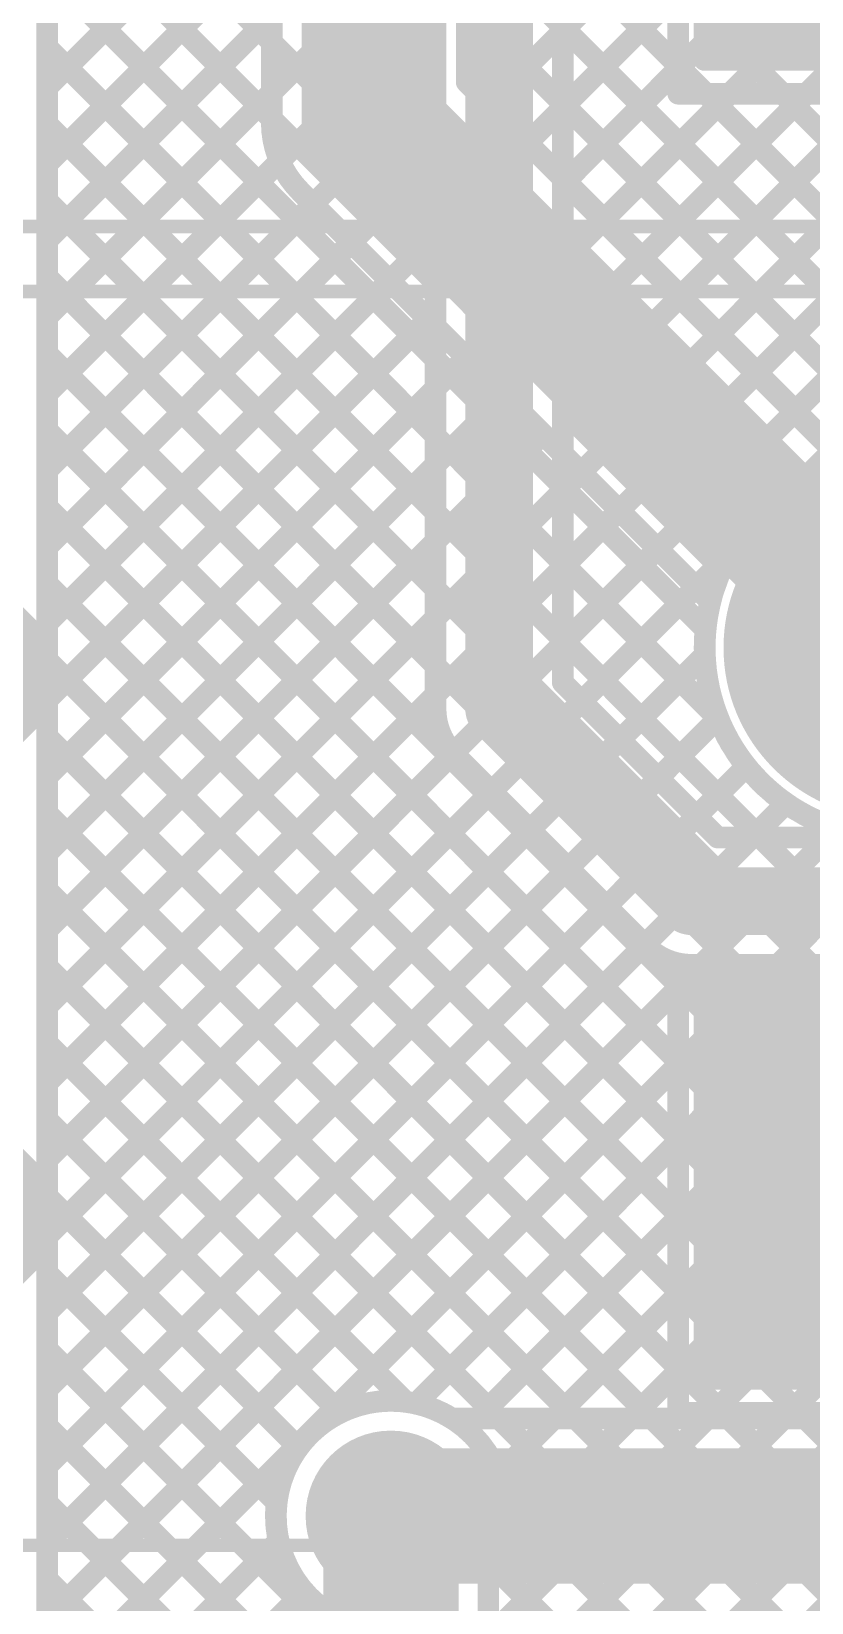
# Model space of a CAD drawing. Header units: millimetres. Extents: x 0 to 214, y 0 to 214.
# Drawn here: x 0.048 to 0.336, y 0.637 to 1.217 of the extents above; entities that cross this region are included whole.
import ezdxf

# ---------------------------------------------------------------- set-up
doc = ezdxf.new("R2010")
doc.units = ezdxf.units.MM
doc.header["$MEASUREMENT"] = 0
for name, color, linetype in [('BottomLayer', 5, 'Continuous'), ('BottomSolder', 6, 'Continuous'), ('MultiLayer', 9, 'Continuous'), ('PadHoleLayer', 156, 'Continuous'), ('TopLayer', 1, 'Continuous'), ('TopOverlay', 2, 'Continuous'), ('TopSolder', 216, 'Continuous'), ('ViaHoleLayer', 16, 'Continuous')]:
    doc.layers.add(name, color=color, linetype=linetype)

# ---------------------------------------------------------------- blocks, each defined once
blk = doc.blocks.new('TBP01R1_508_02BE_98')
at = {"layer": 'BottomLayer'}
blk.add_hatch(color=5, dxfattribs=at).paths.add_polyline_path([(-0.15906, 0.05906), (-0.04094, 0.05906), (-0.04094, -0.05906), (-0.15906, -0.05906)])
h = blk.add_hatch(color=5, dxfattribs=at)
edge = h.paths.add_edge_path()
edge.add_arc((0.1, 0), 0.05906, 0, 360)
at = {"layer": 'BottomSolder'}
blk.add_hatch(color=6, dxfattribs=at).paths.add_polyline_path([(-0.16306, 0.06306), (-0.03694, 0.06306), (-0.03694, -0.06306), (-0.16306, -0.06306)])
h = blk.add_hatch(color=6, dxfattribs=at)
edge = h.paths.add_edge_path()
edge.add_arc((0.1, 0), 0.06306, 0, 360)
at = {"layer": 'MultiLayer'}
blk.add_hatch(color=9, dxfattribs=at).paths.add_polyline_path([(-0.15906, 0.05906), (-0.04094, 0.05906), (-0.04094, -0.05906), (-0.15906, -0.05906)])
h = blk.add_hatch(color=9, dxfattribs=at)
edge = h.paths.add_edge_path()
edge.add_arc((0.1, 0), 0.05906, 0, 360)
at = {"layer": 'PadHoleLayer'}
h = blk.add_hatch(color=156, dxfattribs=at)
edge = h.paths.add_edge_path()
edge.add_arc((-0.1, 0), 0.03346, 0, 360)
h = blk.add_hatch(color=156, dxfattribs=at)
edge = h.paths.add_edge_path()
edge.add_arc((0.1, 0), 0.03346, 0, 360)
at = {"layer": 'TopLayer'}
blk.add_hatch(color=1, dxfattribs=at).paths.add_polyline_path([(-0.15906, 0.05906), (-0.04094, 0.05906), (-0.04094, -0.05906), (-0.15906, -0.05906)])
h = blk.add_hatch(color=1, dxfattribs=at)
edge = h.paths.add_edge_path()
edge.add_arc((0.1, 0), 0.05906, 0, 360)
at = {"layer": 'TopSolder'}
blk.add_hatch(color=216, dxfattribs=at).paths.add_polyline_path([(-0.16306, 0.06306), (-0.03694, 0.06306), (-0.03694, -0.06306), (-0.16306, -0.06306)])
h = blk.add_hatch(color=216, dxfattribs=at)
edge = h.paths.add_edge_path()
edge.add_arc((0.1, 0), 0.06306, 0, 360)
at = {"layer": 'TopOverlay'}
for points, const_width in [([(-0.2315, 0.3937), (-0.2315, -0.07874)], 0.005), ([(-0.2315, 0.3937), (0.2315, 0.3937)], 0.005), ([(0.2315, 0.3937), (0.2315, -0.07874)], 0.005), ([(-0.145, 0.339), (-0.126, 0.32)], 0.01), ([(-0.075, 0.339), (-0.094, 0.32)], 0.01), ([(0.055, 0.339), (0.074, 0.32)], 0.01), ([(0.055, 0.339), (0.074, 0.32)], 0.01), ([(0.125, 0.339), (0.106, 0.32)], 0.01), ([(0.125, 0.339), (0.106, 0.32)], 0.01), ([(-0.126, 0.32), (-0.094, 0.32)], 0.01), ([(0.074, 0.32), (0.106, 0.32)], 0.01), ([(0.074, 0.32), (0.106, 0.32)], 0.01), ([(-0.2315, -0.07874), (0.2315, -0.07874)], 0.005)]:
    blk.add_lwpolyline(points, dxfattribs=dict(at, const_width=const_width))
for points, const_width in [([(-0.23275, 0.3937, 1), (-0.23025, 0.3937, 1)], 0.0025), ([(-0.23275, 0.3937, 1), (-0.23025, 0.3937, 1)], 0.0025), ([(0.23025, 0.3937, 1), (0.23275, 0.3937, 1)], 0.0025), ([(0.23025, 0.3937, 1), (0.23275, 0.3937, 1)], 0.0025), ([(-0.1475, 0.339, 1), (-0.1425, 0.339, 1)], 0.005), ([(-0.0775, 0.339, 1), (-0.0725, 0.339, 1)], 0.005), ([(0.0525, 0.339, 1), (0.0575, 0.339, 1)], 0.005), ([(0.0525, 0.339, 1), (0.0575, 0.339, 1)], 0.005), ([(0.1225, 0.339, 1), (0.1275, 0.339, 1)], 0.005), ([(0.1225, 0.339, 1), (0.1275, 0.339, 1)], 0.005), ([(-0.1285, 0.32, 1), (-0.1235, 0.32, 1)], 0.005), ([(-0.1285, 0.32, 1), (-0.1235, 0.32, 1)], 0.005), ([(-0.0965, 0.32, 1), (-0.0915, 0.32, 1)], 0.005), ([(-0.0965, 0.32, 1), (-0.0915, 0.32, 1)], 0.005), ([(0.0715, 0.32, 1), (0.0765, 0.32, 1)], 0.005), ([(0.0715, 0.32, 1), (0.0765, 0.32, 1)], 0.005), ([(0.0715, 0.32, 1), (0.0765, 0.32, 1)], 0.005), ([(0.0715, 0.32, 1), (0.0765, 0.32, 1)], 0.005), ([(0.1035, 0.32, 1), (0.1085, 0.32, 1)], 0.005), ([(0.1035, 0.32, 1), (0.1085, 0.32, 1)], 0.005), ([(0.1035, 0.32, 1), (0.1085, 0.32, 1)], 0.005), ([(0.1035, 0.32, 1), (0.1085, 0.32, 1)], 0.005), ([(-0.10306, -0.067, 1), (-0.11094, -0.067, 1)], 0.00787), ([(-0.11291, -0.067, 1), (-0.10897, -0.067, 1)], 0.00394), ([(-0.10503, -0.067, 1), (-0.10109, -0.067, 1)], 0.00394), ([(-0.23275, -0.07874, 1), (-0.23025, -0.07874, 1)], 0.0025), ([(-0.23275, -0.07874, 1), (-0.23025, -0.07874, 1)], 0.0025), ([(0.23025, -0.07874, 1), (0.23275, -0.07874, 1)], 0.0025), ([(0.23025, -0.07874, 1), (0.23275, -0.07874, 1)], 0.0025)]:
    blk.add_lwpolyline(points, format="xyb", close=True, dxfattribs=dict(at, const_width=const_width))
blk = doc.blocks.new('TBP01R1_508_02BE_99')
at = {"layer": 'BottomLayer'}
blk.add_hatch(color=5, dxfattribs=at).paths.add_polyline_path([(-0.15906, 0.05906), (-0.04094, 0.05906), (-0.04094, -0.05906), (-0.15906, -0.05906)])
h = blk.add_hatch(color=5, dxfattribs=at)
edge = h.paths.add_edge_path()
edge.add_arc((0.1, 0), 0.05906, 0, 360)
at = {"layer": 'BottomSolder'}
blk.add_hatch(color=6, dxfattribs=at).paths.add_polyline_path([(-0.16306, 0.06306), (-0.03694, 0.06306), (-0.03694, -0.06306), (-0.16306, -0.06306)])
h = blk.add_hatch(color=6, dxfattribs=at)
edge = h.paths.add_edge_path()
edge.add_arc((0.1, 0), 0.06306, 0, 360)
at = {"layer": 'MultiLayer'}
blk.add_hatch(color=9, dxfattribs=at).paths.add_polyline_path([(-0.15906, 0.05906), (-0.04094, 0.05906), (-0.04094, -0.05906), (-0.15906, -0.05906)])
h = blk.add_hatch(color=9, dxfattribs=at)
edge = h.paths.add_edge_path()
edge.add_arc((0.1, 0), 0.05906, 0, 360)
at = {"layer": 'PadHoleLayer'}
h = blk.add_hatch(color=156, dxfattribs=at)
edge = h.paths.add_edge_path()
edge.add_arc((-0.1, 0), 0.03346, 0, 360)
h = blk.add_hatch(color=156, dxfattribs=at)
edge = h.paths.add_edge_path()
edge.add_arc((0.1, 0), 0.03346, 0, 360)
at = {"layer": 'TopLayer'}
blk.add_hatch(color=1, dxfattribs=at).paths.add_polyline_path([(-0.15906, 0.05906), (-0.04094, 0.05906), (-0.04094, -0.05906), (-0.15906, -0.05906)])
h = blk.add_hatch(color=1, dxfattribs=at)
edge = h.paths.add_edge_path()
edge.add_arc((0.1, 0), 0.05906, 0, 360)
at = {"layer": 'TopSolder'}
blk.add_hatch(color=216, dxfattribs=at).paths.add_polyline_path([(-0.16306, 0.06306), (-0.03694, 0.06306), (-0.03694, -0.06306), (-0.16306, -0.06306)])
h = blk.add_hatch(color=216, dxfattribs=at)
edge = h.paths.add_edge_path()
edge.add_arc((0.1, 0), 0.06306, 0, 360)
at = {"layer": 'TopOverlay'}
for points, const_width in [([(-0.2315, 0.3937), (0.2315, 0.3937)], 0.005), ([(-0.2315, 0.3937), (-0.2315, -0.07874)], 0.005), ([(0.2315, 0.3937), (0.2315, -0.07874)], 0.005), ([(-0.145, 0.339), (-0.126, 0.32)], 0.01), ([(-0.075, 0.339), (-0.094, 0.32)], 0.01), ([(0.055, 0.339), (0.074, 0.32)], 0.01), ([(0.055, 0.339), (0.074, 0.32)], 0.01), ([(0.125, 0.339), (0.106, 0.32)], 0.01), ([(0.125, 0.339), (0.106, 0.32)], 0.01), ([(-0.126, 0.32), (-0.094, 0.32)], 0.01), ([(0.074, 0.32), (0.106, 0.32)], 0.01), ([(0.074, 0.32), (0.106, 0.32)], 0.01), ([(-0.2315, -0.07874), (0.2315, -0.07874)], 0.005)]:
    blk.add_lwpolyline(points, dxfattribs=dict(at, const_width=const_width))
for points, const_width in [([(-0.23275, 0.3937, 1), (-0.23025, 0.3937, 1)], 0.0025), ([(-0.23275, 0.3937, 1), (-0.23025, 0.3937, 1)], 0.0025), ([(0.23025, 0.3937, 1), (0.23275, 0.3937, 1)], 0.0025), ([(0.23025, 0.3937, 1), (0.23275, 0.3937, 1)], 0.0025), ([(-0.1475, 0.339, 1), (-0.1425, 0.339, 1)], 0.005), ([(-0.0775, 0.339, 1), (-0.0725, 0.339, 1)], 0.005), ([(0.0525, 0.339, 1), (0.0575, 0.339, 1)], 0.005), ([(0.0525, 0.339, 1), (0.0575, 0.339, 1)], 0.005), ([(0.1225, 0.339, 1), (0.1275, 0.339, 1)], 0.005), ([(0.1225, 0.339, 1), (0.1275, 0.339, 1)], 0.005), ([(-0.1285, 0.32, 1), (-0.1235, 0.32, 1)], 0.005), ([(-0.1285, 0.32, 1), (-0.1235, 0.32, 1)], 0.005), ([(-0.0965, 0.32, 1), (-0.0915, 0.32, 1)], 0.005), ([(-0.0965, 0.32, 1), (-0.0915, 0.32, 1)], 0.005), ([(0.0715, 0.32, 1), (0.0765, 0.32, 1)], 0.005), ([(0.0715, 0.32, 1), (0.0765, 0.32, 1)], 0.005), ([(0.0715, 0.32, 1), (0.0765, 0.32, 1)], 0.005), ([(0.0715, 0.32, 1), (0.0765, 0.32, 1)], 0.005), ([(0.1035, 0.32, 1), (0.1085, 0.32, 1)], 0.005), ([(0.1035, 0.32, 1), (0.1085, 0.32, 1)], 0.005), ([(0.1035, 0.32, 1), (0.1085, 0.32, 1)], 0.005), ([(0.1035, 0.32, 1), (0.1085, 0.32, 1)], 0.005), ([(-0.10306, -0.067, 1), (-0.11094, -0.067, 1)], 0.00787), ([(-0.11291, -0.067, 1), (-0.10897, -0.067, 1)], 0.00394), ([(-0.10503, -0.067, 1), (-0.10109, -0.067, 1)], 0.00394), ([(-0.23275, -0.07874, 1), (-0.23025, -0.07874, 1)], 0.0025), ([(-0.23275, -0.07874, 1), (-0.23025, -0.07874, 1)], 0.0025), ([(0.23025, -0.07874, 1), (0.23275, -0.07874, 1)], 0.0025), ([(0.23025, -0.07874, 1), (0.23275, -0.07874, 1)], 0.0025)]:
    blk.add_lwpolyline(points, format="xyb", close=True, dxfattribs=dict(at, const_width=const_width))

msp = doc.modelspace()

# ---------------------------------------------------------------- hatches: boundary and pattern name
at = {"layer": 'BottomLayer'}
h = msp.add_hatch(color=5, dxfattribs=at)
edge = h.paths.add_edge_path()
edge.add_arc((0.181, 0.669), 0.0315, 0, 360)
at = {"layer": 'BottomSolder'}
h = msp.add_hatch(color=6, dxfattribs=at)
edge = h.paths.add_edge_path()
edge.add_arc((0.181, 0.669), 0.01975, 0, 360)
at = {"layer": 'TopLayer'}
for points in [[(0.29814, 1.20517), (0.75149, 1.20517), (0.75149, 1.34317), (0.29814, 1.34317)], [(0.29814, 0.71812), (0.75149, 0.71812), (0.75149, 0.85612), (0.29814, 0.85612)]]:
    msp.add_hatch(color=1, dxfattribs=at).paths.add_polyline_path(points)
h = msp.add_hatch(color=1, dxfattribs=at)
edge = h.paths.add_edge_path()
edge.add_arc((0.181, 0.669), 0.0315, 0, 360)
at = {"layer": 'TopSolder'}
h = msp.add_hatch(color=216, dxfattribs=at)
edge = h.paths.add_edge_path()
edge.add_arc((0.181, 0.669), 0.01975, 0, 360)
at = {"layer": 'ViaHoleLayer'}
h = msp.add_hatch(color=16, dxfattribs=at)
edge = h.paths.add_edge_path()
edge.add_arc((0.181, 0.669), 0.01575, 0, 360)

# ---------------------------------------------------------------- linework, layer by layer
at = {"layer": 'BottomLayer'}
for points, const_width in [([(0.05399, 4.07584), (0.05401, 0.14794)], 0.008), ([(0.221, 0.967), (0.221, 1.972)], 0.025), ([(0.1975, 0.967), (0.1975, 1.972)], 0.008), ([(0.2445, 0.97673), (0.2445, 1.96227)], 0.008), ([(0.054, 1.35274), (0.1975, 1.20924)], 0.008), ([(0.29688, 1.20662), (0.29688, 1.34673)], 0.008), ([(0.054, 1.19652), (0.1975, 1.34001)], 0.008), ([(0.054, 1.32445), (0.1975, 1.18096)], 0.008), ([(0.054, 1.16823), (0.1975, 1.31173)], 0.008), ([(0.054, 1.29617), (0.1975, 1.15267)], 0.008), ([(0.054, 1.13995), (0.1975, 1.28345)], 0.008), ([(0.054, 1.26788), (0.1975, 1.12439)], 0.008), ([(0.2445, 1.21731), (0.29688, 1.26969)], 0.008), ([(0.054, 1.11167), (0.1975, 1.25516)], 0.008), ([(0.2445, 1.24709), (0.51781, 0.97379)], 0.008), ([(0.054, 1.2396), (0.1975, 1.0961)], 0.008), ([(0.2445, 1.18902), (0.29688, 1.24141)], 0.008), ([(0.054, 1.08338), (0.1975, 1.22688)], 0.008), ([(0.2445, 1.21881), (0.54381, 0.9195)], 0.008), ([(0.054, 1.21131), (0.1975, 1.06782)], 0.008), ([(0.2445, 1.16074), (0.29688, 1.21312)], 0.008), ([(0.2445, 1.0476), (0.40351, 1.20662)], 0.008), ([(0.2445, 1.07589), (0.37523, 1.20662)], 0.008), ([(0.2445, 1.10417), (0.34695, 1.20662)], 0.008), ([(0.2445, 1.13246), (0.31866, 1.20662)], 0.008), ([(0.2445, 1.01932), (0.431, 1.20582)], 0.008), ([(0.29688, 1.20662), (0.431, 1.20662)], 0.008), ([(0.31326, 1.20662), (0.51433, 1.00554)], 0.008), ([(0.054, 1.0551), (0.1975, 1.19859)], 0.008), ([(0.2445, 1.19052), (0.37593, 1.0591)], 0.008), ([(0.054, 1.18303), (0.1975, 1.03953)], 0.008), ([(0.2445, 0.99103), (0.43342, 1.17996)], 0.008), ([(0.054, 1.02681), (0.1975, 1.17031)], 0.008), ([(0.2445, 1.16224), (0.34932, 1.05742)], 0.008), ([(0.33221, 1.05046), (0.44682, 1.16507)], 0.008), ([(0.054, 1.15475), (0.1975, 1.01125)], 0.008), ([(0.054, 0.99853), (0.1975, 1.14202)], 0.008), ([(0.2445, 1.13396), (0.32958, 1.04888)], 0.008), ([(0.054, 1.12646), (0.1975, 0.98297)], 0.008), ([(0.054, 0.97024), (0.1975, 1.11374)], 0.008), ([(0.2445, 1.10567), (0.31431, 1.03586)], 0.008), ([(0.054, 1.09818), (0.29688, 0.8553)], 0.008), ([(0.054, 0.94196), (0.1975, 1.08546)], 0.008), ([(0.2445, 1.07739), (0.3032, 1.01869)], 0.008), ([(0.054, 1.06989), (0.29688, 0.82701)], 0.008), ([(0.054, 0.91368), (0.1975, 1.05717)], 0.008), ([(0.2445, 1.0491), (0.29721, 0.99639)], 0.008), ([(0.054, 1.04161), (0.29688, 0.79873)], 0.008), ([(0.054, 0.88539), (0.1975, 1.02889)], 0.008), ([(0.25149, 0.96974), (0.3061, 1.02435)], 0.008), ([(0.2445, 1.02082), (0.30202, 0.9633)], 0.008), ([(0.054, 1.01332), (0.29688, 0.77044)], 0.008), ([(0.054, 0.85711), (0.1975, 1.0006)], 0.008), ([(0.2445, 0.99253), (0.31753, 0.9195)], 0.008), ([(0.054, 0.98504), (0.29688, 0.74216)], 0.008), ([(0.26563, 0.9556), (0.29694, 0.9869)], 0.008), ([(0.2445, 0.97673), (0.30173, 0.9195)], 0.008), ([(0.054, 0.82882), (0.1975, 0.97232)], 0.008), ([(0.221, 0.967), (0.292, 0.896)], 0.025), ([(0.27978, 0.94146), (0.3019, 0.96358)], 0.008), ([(0.054, 0.95676), (0.30576, 0.705)], 0.008), ([(0.054, 0.80054), (0.20412, 0.95065)], 0.008), ([(0.2044, 0.95037), (0.27537, 0.8794)], 0.008), ([(0.29392, 0.92732), (0.31234, 0.94573)], 0.008), ([(0.054, 0.77225), (0.21826, 0.93651)], 0.008), ([(0.31439, 0.9195), (0.32697, 0.93209)], 0.008), ([(0.054, 0.92847), (0.27748, 0.705)], 0.008), ([(0.054, 0.74397), (0.2324, 0.92237)], 0.008), ([(0.30173, 0.9195), (0.691, 0.9195)], 0.008), ([(0.05401, 0.71569), (0.24654, 0.90822)], 0.008), ([(0.292, 0.896), (0.691, 0.896)], 0.025), ([(0.054, 0.90019), (0.24919, 0.705)], 0.008), ([(0.05401, 0.6874), (0.26068, 0.89408)], 0.008), ([(0.05401, 0.65912), (0.27483, 0.87994)], 0.008), ([(0.05401, 0.63083), (0.29567, 0.8725)], 0.008), ([(0.292, 0.8725), (0.68127, 0.8725)], 0.008), ([(0.30797, 0.8725), (0.32079, 0.85968)], 0.008), ([(0.31113, 0.85968), (0.32396, 0.8725)], 0.008), ([(0.33625, 0.8725), (0.34907, 0.85968)], 0.008), ([(0.33942, 0.85968), (0.35224, 0.8725)], 0.008), ([(0.054, 0.8719), (0.22091, 0.705)], 0.008), ([(0.29688, 0.85968), (0.43699, 0.85968)], 0.008), ([(0.29688, 0.71957), (0.29688, 0.85968)], 0.008), ([(0.054, 0.84362), (0.18648, 0.71114)], 0.008), ([(0.05401, 0.60255), (0.29688, 0.84543)], 0.008), ([(0.054, 0.81533), (0.16222, 0.70712)], 0.008), ([(0.19022, 0.71048), (0.29688, 0.81714)], 0.008), ([(0.054, 0.78705), (0.14681, 0.69424)], 0.008), ([(0.21302, 0.705), (0.29688, 0.78886)], 0.008), ([(0.054, 0.75876), (0.1388, 0.67397)], 0.008), ([(0.24131, 0.705), (0.29688, 0.76058)], 0.008), ([(0.05401, 0.73048), (0.20179, 0.5827)], 0.008), ([(0.26959, 0.705), (0.29688, 0.73229)], 0.008), ([(0.29688, 0.71957), (0.43699, 0.71957)], 0.008), ([(0.29788, 0.705), (0.31244, 0.71957)], 0.008), ([(0.31948, 0.71957), (0.33404, 0.705)], 0.008), ([(0.32616, 0.705), (0.34073, 0.71957)], 0.008), ([(0.20358, 0.705), (0.771, 0.705)], 0.008), ([(0.05401, 0.7022), (0.18764, 0.56856)], 0.008), ([(0.181, 0.669), (0.771, 0.669)], 0.05), ([(0.05401, 0.67391), (0.1735, 0.55441)], 0.008), ([(0.05401, 0.57427), (0.13952, 0.65978)], 0.008), ([(0.05401, 0.64563), (0.15936, 0.54027)], 0.008), ([(0.05401, 0.54598), (0.14903, 0.641)], 0.008)]:
    msp.add_lwpolyline(points, dxfattribs=dict(at, const_width=const_width))
for points, const_width in [([(0.2425, 1.21881, 1), (0.2465, 1.21881, 1)], 0.004), ([(0.2425, 1.21731, 1), (0.2465, 1.21731, 1)], 0.004), ([(0.052, 1.21131, 1), (0.056, 1.21131, 1)], 0.004), ([(0.1955, 1.20924, 1), (0.1995, 1.20924, 1)], 0.004), ([(0.29488, 1.21312, 1), (0.29888, 1.21312, 1)], 0.004), ([(0.29488, 1.20662, 1), (0.29888, 1.20662, 1)], 0.004), ([(0.29488, 1.20662, 1), (0.29888, 1.20662, 1)], 0.004), ([(0.31126, 1.20662, 1), (0.31526, 1.20662, 1)], 0.004), ([(0.31666, 1.20662, 1), (0.32066, 1.20662, 1)], 0.004), ([(0.1955, 1.19859, 1), (0.1995, 1.19859, 1)], 0.004), ([(0.052, 1.19652, 1), (0.056, 1.19652, 1)], 0.004), ([(0.2425, 1.19052, 1), (0.2465, 1.19052, 1)], 0.004), ([(0.2425, 1.18902, 1), (0.2465, 1.18902, 1)], 0.004), ([(0.052, 1.18303, 1), (0.056, 1.18303, 1)], 0.004), ([(0.1955, 1.18096, 1), (0.1995, 1.18096, 1)], 0.004), ([(0.052, 1.16823, 1), (0.056, 1.16823, 1)], 0.004), ([(0.1955, 1.17031, 1), (0.1995, 1.17031, 1)], 0.004), ([(0.2425, 1.16224, 1), (0.2465, 1.16224, 1)], 0.004), ([(0.2425, 1.16074, 1), (0.2465, 1.16074, 1)], 0.004), ([(0.052, 1.15475, 1), (0.056, 1.15475, 1)], 0.004), ([(0.1955, 1.15267, 1), (0.1995, 1.15267, 1)], 0.004), ([(0.052, 1.13995, 1), (0.056, 1.13995, 1)], 0.004), ([(0.1955, 1.14202, 1), (0.1995, 1.14202, 1)], 0.004), ([(0.2425, 1.13396, 1), (0.2465, 1.13396, 1)], 0.004), ([(0.2425, 1.13246, 1), (0.2465, 1.13246, 1)], 0.004), ([(0.052, 1.12646, 1), (0.056, 1.12646, 1)], 0.004), ([(0.1955, 1.12439, 1), (0.1995, 1.12439, 1)], 0.004), ([(0.052, 1.11167, 1), (0.056, 1.11167, 1)], 0.004), ([(0.1955, 1.11374, 1), (0.1995, 1.11374, 1)], 0.004), ([(0.2425, 1.10567, 1), (0.2465, 1.10567, 1)], 0.004), ([(0.2425, 1.10417, 1), (0.2465, 1.10417, 1)], 0.004), ([(0.052, 1.09818, 1), (0.056, 1.09818, 1)], 0.004), ([(0.1955, 1.0961, 1), (0.1995, 1.0961, 1)], 0.004), ([(0.052, 1.08338, 1), (0.056, 1.08338, 1)], 0.004), ([(0.1955, 1.08546, 1), (0.1995, 1.08546, 1)], 0.004), ([(0.2425, 1.07739, 1), (0.2465, 1.07739, 1)], 0.004), ([(0.2425, 1.07589, 1), (0.2465, 1.07589, 1)], 0.004), ([(0.052, 1.06989, 1), (0.056, 1.06989, 1)], 0.004), ([(0.1955, 1.06782, 1), (0.1995, 1.06782, 1)], 0.004), ([(0.43699, 0.98962, 1), (0.29688, 0.98962, 1)], 0.008), ([(0.052, 1.0551, 1), (0.056, 1.0551, 1)], 0.004), ([(0.1955, 1.05717, 1), (0.1995, 1.05717, 1)], 0.004), ([(0.2425, 1.0491, 1), (0.2465, 1.0491, 1)], 0.004), ([(0.2425, 1.0476, 1), (0.2465, 1.0476, 1)], 0.004), ([(0.32758, 1.04888, 1), (0.33158, 1.04888, 1)], 0.004), ([(0.33021, 1.05046, 1), (0.33421, 1.05046, 1)], 0.004), ([(0.052, 1.04161, 1), (0.056, 1.04161, 1)], 0.004), ([(0.1955, 1.03953, 1), (0.1995, 1.03953, 1)], 0.004), ([(0.31231, 1.03586, 1), (0.31631, 1.03586, 1)], 0.004), ([(0.1955, 1.02889, 1), (0.1995, 1.02889, 1)], 0.004), ([(0.052, 1.02681, 1), (0.056, 1.02681, 1)], 0.004), ([(0.3041, 1.02435, 1), (0.3081, 1.02435, 1)], 0.004), ([(0.2425, 1.02082, 1), (0.2465, 1.02082, 1)], 0.004), ([(0.2425, 1.01932, 1), (0.2465, 1.01932, 1)], 0.004), ([(0.3012, 1.01869, 1), (0.3052, 1.01869, 1)], 0.004), ([(0.052, 1.01332, 1), (0.056, 1.01332, 1)], 0.004), ([(0.1955, 1.01125, 1), (0.1995, 1.01125, 1)], 0.004), ([(0.1955, 1.0006, 1), (0.1995, 1.0006, 1)], 0.004), ([(0.052, 0.99853, 1), (0.056, 0.99853, 1)], 0.004), ([(0.29521, 0.99639, 1), (0.29921, 0.99639, 1)], 0.004), ([(0.2425, 0.99253, 1), (0.2465, 0.99253, 1)], 0.004), ([(0.2425, 0.99103, 1), (0.2465, 0.99103, 1)], 0.004), ([(0.29488, 0.98962, 1), (0.29888, 0.98962, 1)], 0.004), ([(0.052, 0.98504, 1), (0.056, 0.98504, 1)], 0.004), ([(0.1955, 0.98297, 1), (0.1995, 0.98297, 1)], 0.004), ([(0.29494, 0.9869, 1), (0.29894, 0.9869, 1)], 0.004), ([(0.2425, 0.97673, 1), (0.2465, 0.97673, 1)], 0.004), ([(0.2425, 0.97673, 1), (0.2465, 0.97673, 1)], 0.004), ([(0.1955, 0.97232, 1), (0.1995, 0.97232, 1)], 0.004), ([(0.21475, 0.967, 1), (0.22725, 0.967, 1)], 0.0125), ([(0.21475, 0.967, 1), (0.22725, 0.967, 1)], 0.0125), ([(0.052, 0.97024, 1), (0.056, 0.97024, 1)], 0.004), ([(0.1955, 0.967, 1), (0.1995, 0.967, 1)], 0.004), ([(0.1955, 0.967, 1), (0.1995, 0.967, 1)], 0.004), ([(0.1955, 0.967, 1), (0.1995, 0.967, 1)], 0.004), ([(0.24949, 0.96974, 1), (0.25349, 0.96974, 1)], 0.004), ([(0.2999, 0.96358, 1), (0.3039, 0.96358, 1)], 0.004), ([(0.30002, 0.9633, 1), (0.30402, 0.9633, 1)], 0.004), ([(0.052, 0.95676, 1), (0.056, 0.95676, 1)], 0.004), ([(0.26363, 0.9556, 1), (0.26763, 0.9556, 1)], 0.004), ([(0.20212, 0.95065, 1), (0.20612, 0.95065, 1)], 0.004), ([(0.20238, 0.95038, 1), (0.20638, 0.95038, 1)], 0.004), ([(0.2024, 0.95037, 1), (0.2064, 0.95037, 1)], 0.004), ([(0.2024, 0.95037, 1), (0.2064, 0.95037, 1)], 0.004), ([(0.052, 0.94196, 1), (0.056, 0.94196, 1)], 0.004), ([(0.31034, 0.94573, 1), (0.31434, 0.94573, 1)], 0.004), ([(0.21626, 0.93651, 1), (0.22026, 0.93651, 1)], 0.004), ([(0.27778, 0.94146, 1), (0.28178, 0.94146, 1)], 0.004), ([(0.32497, 0.93209, 1), (0.32897, 0.93209, 1)], 0.004), ([(0.052, 0.92847, 1), (0.056, 0.92847, 1)], 0.004), ([(0.29192, 0.92732, 1), (0.29592, 0.92732, 1)], 0.004), ([(0.2304, 0.92237, 1), (0.2344, 0.92237, 1)], 0.004), ([(0.29973, 0.9195, 1), (0.30373, 0.9195, 1)], 0.004), ([(0.29973, 0.9195, 1), (0.30373, 0.9195, 1)], 0.004), ([(0.31239, 0.9195, 1), (0.31639, 0.9195, 1)], 0.004), ([(0.31553, 0.9195, 1), (0.31953, 0.9195, 1)], 0.004), ([(0.052, 0.91368, 1), (0.056, 0.91368, 1)], 0.004), ([(0.24454, 0.90822, 1), (0.24854, 0.90822, 1)], 0.004), ([(0.28575, 0.896, 1), (0.29825, 0.896, 1)], 0.0125), ([(0.28575, 0.896, 1), (0.29825, 0.896, 1)], 0.0125), ([(0.052, 0.90019, 1), (0.056, 0.90019, 1)], 0.004), ([(0.25868, 0.89408, 1), (0.26268, 0.89408, 1)], 0.004), ([(0.052, 0.88539, 1), (0.056, 0.88539, 1)], 0.004), ([(0.27283, 0.87994, 1), (0.27683, 0.87994, 1)], 0.004), ([(0.27337, 0.8794, 1), (0.27737, 0.8794, 1)], 0.004), ([(0.27337, 0.8794, 1), (0.27737, 0.8794, 1)], 0.004), ([(0.27338, 0.87938, 1), (0.27738, 0.87938, 1)], 0.004), ([(0.29, 0.8725, 1), (0.294, 0.8725, 1)], 0.004), ([(0.29, 0.8725, 1), (0.294, 0.8725, 1)], 0.004), ([(0.29, 0.8725, 1), (0.294, 0.8725, 1)], 0.004), ([(0.29367, 0.8725, 1), (0.29767, 0.8725, 1)], 0.004), ([(0.30597, 0.8725, 1), (0.30997, 0.8725, 1)], 0.004), ([(0.32196, 0.8725, 1), (0.32596, 0.8725, 1)], 0.004), ([(0.33425, 0.8725, 1), (0.33825, 0.8725, 1)], 0.004), ([(0.052, 0.8719, 1), (0.056, 0.8719, 1)], 0.004), ([(0.052, 0.85711, 1), (0.056, 0.85711, 1)], 0.004), ([(0.29488, 0.85968, 1), (0.29888, 0.85968, 1)], 0.004), ([(0.29488, 0.85968, 1), (0.29888, 0.85968, 1)], 0.004), ([(0.29488, 0.8553, 1), (0.29888, 0.8553, 1)], 0.004), ([(0.30913, 0.85968, 1), (0.31313, 0.85968, 1)], 0.004), ([(0.31879, 0.85968, 1), (0.32279, 0.85968, 1)], 0.004), ([(0.33742, 0.85968, 1), (0.34142, 0.85968, 1)], 0.004), ([(0.052, 0.84362, 1), (0.056, 0.84362, 1)], 0.004), ([(0.29488, 0.84543, 1), (0.29888, 0.84543, 1)], 0.004), ([(0.052, 0.82882, 1), (0.056, 0.82882, 1)], 0.004), ([(0.29488, 0.82701, 1), (0.29888, 0.82701, 1)], 0.004), ([(0.052, 0.81533, 1), (0.056, 0.81533, 1)], 0.004), ([(0.29488, 0.81714, 1), (0.29888, 0.81714, 1)], 0.004), ([(0.052, 0.80054, 1), (0.056, 0.80054, 1)], 0.004), ([(0.29488, 0.79873, 1), (0.29888, 0.79873, 1)], 0.004), ([(0.052, 0.78705, 1), (0.056, 0.78705, 1)], 0.004), ([(0.29488, 0.78886, 1), (0.29888, 0.78886, 1)], 0.004), ([(0.052, 0.77225, 1), (0.056, 0.77225, 1)], 0.004), ([(0.29488, 0.77044, 1), (0.29888, 0.77044, 1)], 0.004), ([(0.05201, 0.75876, 1), (0.056, 0.75876, 1)], 0.004), ([(0.29488, 0.76058, 1), (0.29888, 0.76058, 1)], 0.004), ([(0.05201, 0.74397, 1), (0.056, 0.74397, 1)], 0.004), ([(0.29488, 0.74216, 1), (0.29888, 0.74216, 1)], 0.004), ([(0.05201, 0.73048, 1), (0.05601, 0.73048, 1)], 0.004), ([(0.29488, 0.73229, 1), (0.29888, 0.73229, 1)], 0.004), ([(0.05201, 0.71569, 1), (0.05601, 0.71569, 1)], 0.004), ([(0.29488, 0.71957, 1), (0.29888, 0.71957, 1)], 0.004), ([(0.29488, 0.71957, 1), (0.29888, 0.71957, 1)], 0.004), ([(0.31044, 0.71957, 1), (0.31444, 0.71957, 1)], 0.004), ([(0.31748, 0.71957, 1), (0.32148, 0.71957, 1)], 0.004), ([(0.18448, 0.71114, 1), (0.18848, 0.71114, 1)], 0.004), ([(0.18822, 0.71048, 1), (0.19222, 0.71048, 1)], 0.004), ([(0.16022, 0.70712, 1), (0.16422, 0.70712, 1)], 0.004), ([(0.20158, 0.705, 1), (0.20558, 0.705, 1)], 0.004), ([(0.20158, 0.705, 1), (0.20558, 0.705, 1)], 0.004), ([(0.21102, 0.705, 1), (0.21502, 0.705, 1)], 0.004), ([(0.21891, 0.705, 1), (0.22291, 0.705, 1)], 0.004), ([(0.23931, 0.705, 1), (0.24331, 0.705, 1)], 0.004), ([(0.24719, 0.705, 1), (0.25119, 0.705, 1)], 0.004), ([(0.26759, 0.705, 1), (0.27159, 0.705, 1)], 0.004), ([(0.27548, 0.705, 1), (0.27947, 0.705, 1)], 0.004), ([(0.29588, 0.705, 1), (0.29988, 0.705, 1)], 0.004), ([(0.30376, 0.705, 1), (0.30776, 0.705, 1)], 0.004), ([(0.32416, 0.705, 1), (0.32816, 0.705, 1)], 0.004), ([(0.33204, 0.705, 1), (0.33604, 0.705, 1)], 0.004), ([(0.05201, 0.7022, 1), (0.05601, 0.7022, 1)], 0.004), ([(0.14481, 0.69424, 1), (0.14881, 0.69424, 1)], 0.004), ([(0.05201, 0.6874, 1), (0.05601, 0.6874, 1)], 0.004), ([(0.1685, 0.669, 1), (0.1935, 0.669, 1)], 0.025), ([(0.05201, 0.67391, 1), (0.05601, 0.67391, 1)], 0.004), ([(0.1368, 0.67397, 1), (0.1408, 0.67397, 1)], 0.004), ([(0.05201, 0.65912, 1), (0.05601, 0.65912, 1)], 0.004), ([(0.13752, 0.65978, 1), (0.14152, 0.65978, 1)], 0.004), ([(0.05201, 0.64563, 1), (0.05601, 0.64563, 1)], 0.004), ([(0.14703, 0.641, 1), (0.15103, 0.641, 1)], 0.004)]:
    msp.add_lwpolyline(points, format="xyb", close=True, dxfattribs=dict(at, const_width=const_width))
at = {"layer": 'BottomLayer', "const_width": 0.008}
for points in [[(0.2044, 0.95037, -0.199188), (0.1975, 0.967)], [(0.20438, 0.95038, -0.198912), (0.1975, 0.967)], [(0.292, 0.8725, -0.199188), (0.27537, 0.8794)], [(0.292, 0.8725, -0.198912), (0.27538, 0.87938)], [(0.20358, 0.633, -1.807708), (0.20358, 0.705)]]:
    msp.add_lwpolyline(points, format="xyb", dxfattribs=at)
at = {"layer": 'TopLayer'}
for points, const_width in [([(0.05399, 4.07584), (0.05401, 0.14794)], 0.008), ([(0.173, 1.18356), (0.173, 1.432)], 0.05), ([(0.137, 1.18356), (0.137, 1.432)], 0.008), ([(0.209, 1.19847), (0.209, 1.41709)], 0.008), ([(0.28714, 1.19417), (0.28714, 1.35417)], 0.008), ([(0.054, 1.29617), (0.137, 1.21317)], 0.008), ([(0.209, 1.21009), (0.28714, 1.28823)], 0.008), ([(0.054, 1.19652), (0.137, 1.27951)], 0.008), ([(0.209, 1.28259), (0.28714, 1.20445)], 0.008), ([(0.054, 1.26788), (0.137, 1.18489)], 0.008), ([(0.21733, 1.19014), (0.28714, 1.25995)], 0.008), ([(0.054, 1.16823), (0.137, 1.25123)], 0.008), ([(0.209, 1.25431), (0.59619, 0.86712)], 0.008), ([(0.054, 1.2396), (0.29721, 0.99639)], 0.008), ([(0.209, 1.22602), (0.37593, 1.0591)], 0.008), ([(0.23147, 1.176), (0.28714, 1.23167)], 0.008), ([(0.054, 1.13995), (0.137, 1.22295)], 0.008), ([(0.054, 1.21131), (0.30202, 0.9633)], 0.008), ([(0.173, 1.18356), (0.36694, 0.98962)], 0.05), ([(0.24562, 1.16186), (0.28714, 1.20338)], 0.008), ([(0.209, 1.19847), (0.3499, 1.05757)], 0.008), ([(0.054, 1.11167), (0.137, 1.19466)], 0.008), ([(0.25976, 1.14771), (0.30622, 1.19417)], 0.008), ([(0.2739, 1.13357), (0.3345, 1.19417)], 0.008), ([(0.28714, 1.19417), (0.76249, 1.19417)], 0.008), ([(0.28804, 1.11943), (0.36279, 1.19417)], 0.008), ([(0.29742, 1.19417), (0.62447, 0.86712)], 0.008), ([(0.30218, 1.10529), (0.39107, 1.19417)], 0.008), ([(0.31633, 1.09115), (0.41935, 1.19417)], 0.008), ([(0.3257, 1.19417), (0.57447, 0.94541)], 0.008), ([(0.33047, 1.077), (0.44764, 1.19417)], 0.008), ([(0.054, 1.18303), (0.36991, 0.86712)], 0.008), ([(0.054, 1.08338), (0.13994, 1.16932)], 0.008), ([(0.14759, 1.15806), (0.29899, 1.00666)], 0.008), ([(0.054, 1.15475), (0.34163, 0.86712)], 0.008), ([(0.054, 1.0551), (0.15228, 1.15337)], 0.008), ([(0.054, 1.02681), (0.16642, 1.13923)], 0.008), ([(0.054, 1.12646), (0.31334, 0.86712)], 0.008), ([(0.054, 0.99853), (0.18056, 1.12509)], 0.008), ([(0.054, 0.97024), (0.1947, 1.11094)], 0.008), ([(0.054, 1.09818), (0.28714, 0.86504)], 0.008), ([(0.054, 0.94196), (0.20885, 1.0968)], 0.008), ([(0.054, 0.91368), (0.22299, 1.08266)], 0.008), ([(0.054, 1.06989), (0.28714, 0.83676)], 0.008), ([(0.054, 0.88539), (0.23713, 1.06852)], 0.008), ([(0.054, 0.85711), (0.25127, 1.05438)], 0.008), ([(0.054, 1.04161), (0.28714, 0.80847)], 0.008), ([(0.054, 0.82882), (0.26542, 1.04023)], 0.008), ([(0.054, 0.80054), (0.27956, 1.02609)], 0.008), ([(0.054, 1.01332), (0.28714, 0.78019)], 0.008), ([(0.054, 0.77225), (0.2937, 1.01195)], 0.008), ([(0.054, 0.74397), (0.29694, 0.9869)], 0.008), ([(0.054, 0.98504), (0.28714, 0.7519)], 0.008), ([(0.05401, 0.71569), (0.3019, 0.96358)], 0.008), ([(0.054, 0.95676), (0.28714, 0.72362)], 0.008), ([(0.05401, 0.6874), (0.31234, 0.94573)], 0.008), ([(0.05401, 0.65912), (0.32697, 0.93209)], 0.008), ([(0.054, 0.92847), (0.39789, 0.58459)], 0.008), ([(0.29029, 0.86712), (0.34595, 0.92278)], 0.008), ([(0.31858, 0.86712), (0.37115, 0.91969)], 0.008), ([(0.054, 0.90019), (0.38336, 0.57083)], 0.008), ([(0.054, 0.8719), (0.35428, 0.57163)], 0.008), ([(0.28714, 0.86712), (0.76249, 0.86712)], 0.008), ([(0.28714, 0.86397), (0.29029, 0.86712)], 0.008), ([(0.28714, 0.70712), (0.28714, 0.86712)], 0.008), ([(0.05401, 0.63083), (0.28714, 0.86397)], 0.008), ([(0.054, 0.84362), (0.18648, 0.71114)], 0.008), ([(0.05401, 0.60255), (0.28714, 0.83569)], 0.008), ([(0.054, 0.81533), (0.16222, 0.70712)], 0.008), ([(0.19022, 0.71048), (0.28714, 0.8074)], 0.008), ([(0.054, 0.78705), (0.14681, 0.69424)], 0.008), ([(0.209, 0.70097), (0.28714, 0.77912)], 0.008), ([(0.054, 0.75876), (0.1388, 0.67397)], 0.008), ([(0.22064, 0.68433), (0.28714, 0.75083)], 0.008), ([(0.05401, 0.73048), (0.145, 0.63948)], 0.008), ([(0.22184, 0.65724), (0.28714, 0.72255)], 0.008), ([(0.217, 0.62412), (0.3, 0.70712)], 0.008), ([(0.217, 0.59584), (0.32828, 0.70712)], 0.008), ([(0.217, 0.56755), (0.35657, 0.70712)], 0.008), ([(0.217, 0.53927), (0.38485, 0.70712)], 0.008), ([(0.217, 0.51099), (0.41314, 0.70712)], 0.008), ([(0.28714, 0.70712), (0.76249, 0.70712)], 0.008), ([(0.30364, 0.70712), (0.41203, 0.59873)], 0.008), ([(0.33192, 0.70712), (0.42617, 0.61287)], 0.008), ([(0.05401, 0.7022), (0.145, 0.6112)], 0.008), ([(0.181, 0.289), (0.181, 0.669)], 0.05), ([(0.05401, 0.67391), (0.145, 0.58292)], 0.008), ([(0.22314, 0.67448), (0.3334, 0.56423)], 0.008), ([(0.05401, 0.57427), (0.13952, 0.65978)], 0.008), ([(0.145, 0.289), (0.145, 0.64642)], 0.008), ([(0.217, 0.30391), (0.217, 0.64642)], 0.008), ([(0.21912, 0.65022), (0.31724, 0.5521)], 0.008), ([(0.05401, 0.64563), (0.145, 0.55463)], 0.008), ([(0.05401, 0.54598), (0.145, 0.63698)], 0.008)]:
    msp.add_lwpolyline(points, dxfattribs=dict(at, const_width=const_width))
for points, const_width in [([(0.052, 1.21131, 1), (0.056, 1.21131, 1)], 0.004), ([(0.135, 1.21317, 1), (0.139, 1.21317, 1)], 0.004), ([(0.207, 1.21009, 1), (0.211, 1.21009, 1)], 0.004), ([(0.1605, 1.18356, 1), (0.1855, 1.18356, 1)], 0.025), ([(0.1605, 1.18356, 1), (0.1855, 1.18356, 1)], 0.025), ([(0.28514, 1.20445, 1), (0.28914, 1.20445, 1)], 0.004), ([(0.28514, 1.20338, 1), (0.28914, 1.20338, 1)], 0.004), ([(0.207, 1.19847, 1), (0.211, 1.19847, 1)], 0.004), ([(0.207, 1.19847, 1), (0.211, 1.19847, 1)], 0.004), ([(0.052, 1.19652, 1), (0.056, 1.19652, 1)], 0.004), ([(0.135, 1.19466, 1), (0.139, 1.19466, 1)], 0.004), ([(0.28514, 1.19417, 1), (0.28914, 1.19417, 1)], 0.004), ([(0.28514, 1.19417, 1), (0.28914, 1.19417, 1)], 0.004), ([(0.29542, 1.19417, 1), (0.29942, 1.19417, 1)], 0.004), ([(0.30422, 1.19417, 1), (0.30822, 1.19417, 1)], 0.004), ([(0.3237, 1.19417, 1), (0.3277, 1.19417, 1)], 0.004), ([(0.3325, 1.19417, 1), (0.3365, 1.19417, 1)], 0.004), ([(0.21533, 1.19014, 1), (0.21933, 1.19014, 1)], 0.004), ([(0.052, 1.18303, 1), (0.056, 1.18303, 1)], 0.004), ([(0.135, 1.18489, 1), (0.139, 1.18489, 1)], 0.004), ([(0.135, 1.18356, 1), (0.139, 1.18356, 1)], 0.004), ([(0.135, 1.18356, 1), (0.139, 1.18356, 1)], 0.004), ([(0.135, 1.18356, 1), (0.139, 1.18356, 1)], 0.004), ([(0.22947, 1.176, 1), (0.23347, 1.176, 1)], 0.004), ([(0.052, 1.16823, 1), (0.056, 1.16823, 1)], 0.004), ([(0.13794, 1.16932, 1), (0.14194, 1.16932, 1)], 0.004), ([(0.14554, 1.15811, 1), (0.14954, 1.15811, 1)], 0.004), ([(0.14559, 1.15806, 1), (0.14959, 1.15806, 1)], 0.004), ([(0.14559, 1.15806, 1), (0.14959, 1.15806, 1)], 0.004), ([(0.24362, 1.16186, 1), (0.24762, 1.16186, 1)], 0.004), ([(0.052, 1.15475, 1), (0.056, 1.15475, 1)], 0.004), ([(0.15028, 1.15337, 1), (0.15428, 1.15337, 1)], 0.004), ([(0.25776, 1.14771, 1), (0.26176, 1.14771, 1)], 0.004), ([(0.052, 1.13995, 1), (0.056, 1.13995, 1)], 0.004), ([(0.16442, 1.13923, 1), (0.16842, 1.13923, 1)], 0.004), ([(0.2719, 1.13357, 1), (0.2759, 1.13357, 1)], 0.004), ([(0.052, 1.12646, 1), (0.056, 1.12646, 1)], 0.004), ([(0.17856, 1.12509, 1), (0.18256, 1.12509, 1)], 0.004), ([(0.28604, 1.11943, 1), (0.29004, 1.11943, 1)], 0.004), ([(0.052, 1.11167, 1), (0.056, 1.11167, 1)], 0.004), ([(0.1927, 1.11094, 1), (0.1967, 1.11094, 1)], 0.004), ([(0.30018, 1.10529, 1), (0.30418, 1.10529, 1)], 0.004), ([(0.052, 1.09818, 1), (0.056, 1.09818, 1)], 0.004), ([(0.20685, 1.0968, 1), (0.21085, 1.0968, 1)], 0.004), ([(0.31433, 1.09115, 1), (0.31833, 1.09115, 1)], 0.004), ([(0.052, 1.08338, 1), (0.056, 1.08338, 1)], 0.004), ([(0.22099, 1.08266, 1), (0.22499, 1.08266, 1)], 0.004), ([(0.32847, 1.077, 1), (0.33247, 1.077, 1)], 0.004), ([(0.052, 1.06989, 1), (0.056, 1.06989, 1)], 0.004), ([(0.23513, 1.06852, 1), (0.23913, 1.06852, 1)], 0.004), ([(0.052, 1.0551, 1), (0.056, 1.0551, 1)], 0.004), ([(0.24927, 1.05438, 1), (0.25327, 1.05438, 1)], 0.004), ([(0.052, 1.04161, 1), (0.056, 1.04161, 1)], 0.004), ([(0.26342, 1.04023, 1), (0.26742, 1.04023, 1)], 0.004), ([(0.052, 1.02681, 1), (0.056, 1.02681, 1)], 0.004), ([(0.27756, 1.02609, 1), (0.28156, 1.02609, 1)], 0.004), ([(0.052, 1.01332, 1), (0.056, 1.01332, 1)], 0.004), ([(0.2917, 1.01195, 1), (0.2957, 1.01195, 1)], 0.004), ([(0.29699, 1.00666, 1), (0.30099, 1.00666, 1)], 0.004), ([(0.29699, 1.00666, 1), (0.30099, 1.00666, 1)], 0.004), ([(0.052, 0.99853, 1), (0.056, 0.99853, 1)], 0.004), ([(0.29521, 0.99639, 1), (0.29921, 0.99639, 1)], 0.004), ([(0.052, 0.98504, 1), (0.056, 0.98504, 1)], 0.004), ([(0.29494, 0.9869, 1), (0.29894, 0.9869, 1)], 0.004), ([(0.052, 0.97024, 1), (0.056, 0.97024, 1)], 0.004), ([(0.2999, 0.96358, 1), (0.3039, 0.96358, 1)], 0.004), ([(0.30002, 0.9633, 1), (0.30402, 0.9633, 1)], 0.004), ([(0.052, 0.95676, 1), (0.056, 0.95676, 1)], 0.004), ([(0.052, 0.94196, 1), (0.056, 0.94196, 1)], 0.004), ([(0.31034, 0.94573, 1), (0.31434, 0.94573, 1)], 0.004), ([(0.32497, 0.93209, 1), (0.32897, 0.93209, 1)], 0.004), ([(0.052, 0.92847, 1), (0.056, 0.92847, 1)], 0.004), ([(0.052, 0.91368, 1), (0.056, 0.91368, 1)], 0.004), ([(0.052, 0.90019, 1), (0.056, 0.90019, 1)], 0.004), ([(0.052, 0.88539, 1), (0.056, 0.88539, 1)], 0.004), ([(0.052, 0.8719, 1), (0.056, 0.8719, 1)], 0.004), ([(0.28514, 0.86712, 1), (0.28914, 0.86712, 1)], 0.004), ([(0.28514, 0.86712, 1), (0.28914, 0.86712, 1)], 0.004), ([(0.28829, 0.86712, 1), (0.29229, 0.86712, 1)], 0.004), ([(0.28829, 0.86712, 1), (0.29229, 0.86712, 1)], 0.004), ([(0.31134, 0.86712, 1), (0.31534, 0.86712, 1)], 0.004), ([(0.31658, 0.86712, 1), (0.32058, 0.86712, 1)], 0.004), ([(0.28514, 0.86504, 1), (0.28914, 0.86504, 1)], 0.004), ([(0.28514, 0.86397, 1), (0.28914, 0.86397, 1)], 0.004), ([(0.28514, 0.86397, 1), (0.28914, 0.86397, 1)], 0.004), ([(0.052, 0.85711, 1), (0.056, 0.85711, 1)], 0.004), ([(0.052, 0.84362, 1), (0.056, 0.84362, 1)], 0.004), ([(0.28514, 0.83676, 1), (0.28914, 0.83676, 1)], 0.004), ([(0.28514, 0.83569, 1), (0.28914, 0.83569, 1)], 0.004), ([(0.052, 0.82882, 1), (0.056, 0.82882, 1)], 0.004), ([(0.052, 0.81533, 1), (0.056, 0.81533, 1)], 0.004), ([(0.28514, 0.80847, 1), (0.28914, 0.80847, 1)], 0.004), ([(0.28514, 0.8074, 1), (0.28914, 0.8074, 1)], 0.004), ([(0.052, 0.80054, 1), (0.056, 0.80054, 1)], 0.004), ([(0.052, 0.78705, 1), (0.056, 0.78705, 1)], 0.004), ([(0.28514, 0.78019, 1), (0.28914, 0.78019, 1)], 0.004), ([(0.28514, 0.77912, 1), (0.28914, 0.77912, 1)], 0.004), ([(0.052, 0.77225, 1), (0.056, 0.77225, 1)], 0.004), ([(0.05201, 0.75876, 1), (0.056, 0.75876, 1)], 0.004), ([(0.28514, 0.7519, 1), (0.28914, 0.7519, 1)], 0.004), ([(0.28514, 0.75083, 1), (0.28914, 0.75083, 1)], 0.004), ([(0.05201, 0.74397, 1), (0.056, 0.74397, 1)], 0.004), ([(0.05201, 0.73048, 1), (0.05601, 0.73048, 1)], 0.004), ([(0.28514, 0.72362, 1), (0.28914, 0.72362, 1)], 0.004), ([(0.28514, 0.72255, 1), (0.28914, 0.72255, 1)], 0.004), ([(0.05201, 0.71569, 1), (0.05601, 0.71569, 1)], 0.004), ([(0.18448, 0.71114, 1), (0.18848, 0.71114, 1)], 0.004), ([(0.18822, 0.71048, 1), (0.19222, 0.71048, 1)], 0.004), ([(0.16022, 0.70712, 1), (0.16422, 0.70712, 1)], 0.004), ([(0.28514, 0.70712, 1), (0.28914, 0.70712, 1)], 0.004), ([(0.28514, 0.70712, 1), (0.28914, 0.70712, 1)], 0.004), ([(0.298, 0.70712, 1), (0.302, 0.70712, 1)], 0.004), ([(0.30164, 0.70712, 1), (0.30564, 0.70712, 1)], 0.004), ([(0.32628, 0.70712, 1), (0.33028, 0.70712, 1)], 0.004), ([(0.32992, 0.70712, 1), (0.33392, 0.70712, 1)], 0.004), ([(0.05201, 0.7022, 1), (0.05601, 0.7022, 1)], 0.004), ([(0.207, 0.70097, 1), (0.211, 0.70097, 1)], 0.004), ([(0.14481, 0.69424, 1), (0.14881, 0.69424, 1)], 0.004), ([(0.05201, 0.6874, 1), (0.05601, 0.6874, 1)], 0.004), ([(0.1685, 0.669, 1), (0.1935, 0.669, 1)], 0.025), ([(0.21864, 0.68433, 1), (0.22264, 0.68433, 1)], 0.004), ([(0.05201, 0.67391, 1), (0.05601, 0.67391, 1)], 0.004), ([(0.1368, 0.67397, 1), (0.1408, 0.67397, 1)], 0.004), ([(0.22114, 0.67448, 1), (0.22514, 0.67448, 1)], 0.004), ([(0.2215, 0.669, 1), (0.2255, 0.669, 1)], 0.004), ([(0.2215, 0.669, 1), (0.2255, 0.669, 1)], 0.004), ([(0.05201, 0.65912, 1), (0.05601, 0.65912, 1)], 0.004), ([(0.13752, 0.65978, 1), (0.14152, 0.65978, 1)], 0.004), ([(0.21984, 0.65724, 1), (0.22384, 0.65724, 1)], 0.004), ([(0.143, 0.64642, 1), (0.147, 0.64642, 1)], 0.004), ([(0.143, 0.64642, 1), (0.147, 0.64642, 1)], 0.004), ([(0.215, 0.64642, 1), (0.219, 0.64642, 1)], 0.004), ([(0.215, 0.64642, 1), (0.219, 0.64642, 1)], 0.004), ([(0.21712, 0.65022, 1), (0.22112, 0.65022, 1)], 0.004), ([(0.05201, 0.64563, 1), (0.05601, 0.64563, 1)], 0.004), ([(0.143, 0.63948, 1), (0.147, 0.63948, 1)], 0.004), ([(0.143, 0.63698, 1), (0.147, 0.63698, 1)], 0.004)]:
    msp.add_lwpolyline(points, format="xyb", close=True, dxfattribs=dict(at, const_width=const_width))
at = {"layer": 'TopLayer', "const_width": 0.008}
for points in [[(0.14754, 1.15811, -0.198912), (0.137, 1.18356)], [(0.14759, 1.15806, -0.199396), (0.137, 1.18356)], [(0.43699, 0.98962, -1.131063), (0.29899, 1.00666)], [(0.145, 0.64642, -1.328231), (0.2235, 0.669)], [(0.2235, 0.669, -0.140979), (0.217, 0.64642)]]:
    msp.add_lwpolyline(points, format="xyb", dxfattribs=at)

# ---------------------------------------------------------------- block references
at = {"rotation": 90}
for name, p in [('TBP01R1_508_02BE_98', (0.36694, 1.37667)), ('TBP01R1_508_02BE_99', (0.36694, 0.88962))]:
    msp.add_blockref(name, p, dxfattribs=at)

doc.saveas('drawing.dxf')
